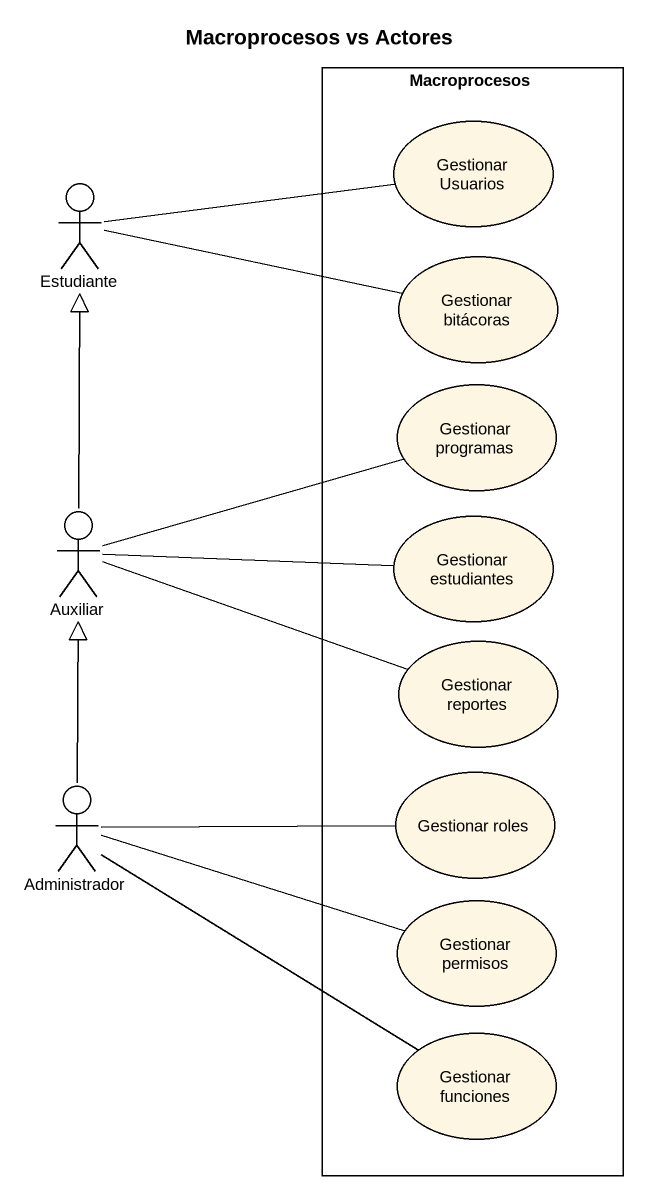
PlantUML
@startuml
title Macroprocesos vs Actores
rectangle Macroprocesos {
  usecase "Gestionar Usuarios" as Gestionar_Usuarios
  usecase "Gestionar bitácoras" as Gestionar_bitácoras
  usecase "Gestionar programas" as Gestionar_programas
  usecase "Gestionar estudiantes" as Gestionar_estudiantes
  usecase "Gestionar reportes" as Gestionar_reportes
  usecase "Gestionar roles" as Gestionar_roles
  usecase "Gestionar permisos" as Gestionar_permisos
  usecase "Gestionar funciones" as Gestionar_funciones
}
actor Estudiante
actor Auxiliar
actor Administrador
Estudiante -right- Gestionar_Usuarios
Estudiante -right- Gestionar_bitácoras
Auxiliar -up-|> Estudiante
Auxiliar -right- Gestionar_programas
Auxiliar -right- Gestionar_estudiantes
Auxiliar -right- Gestionar_reportes
Administrador -up-|> Auxiliar
Administrador -right- Gestionar_roles
Administrador -right- Gestionar_permisos
Administrador -right- Gestionar_funciones
@enduml
